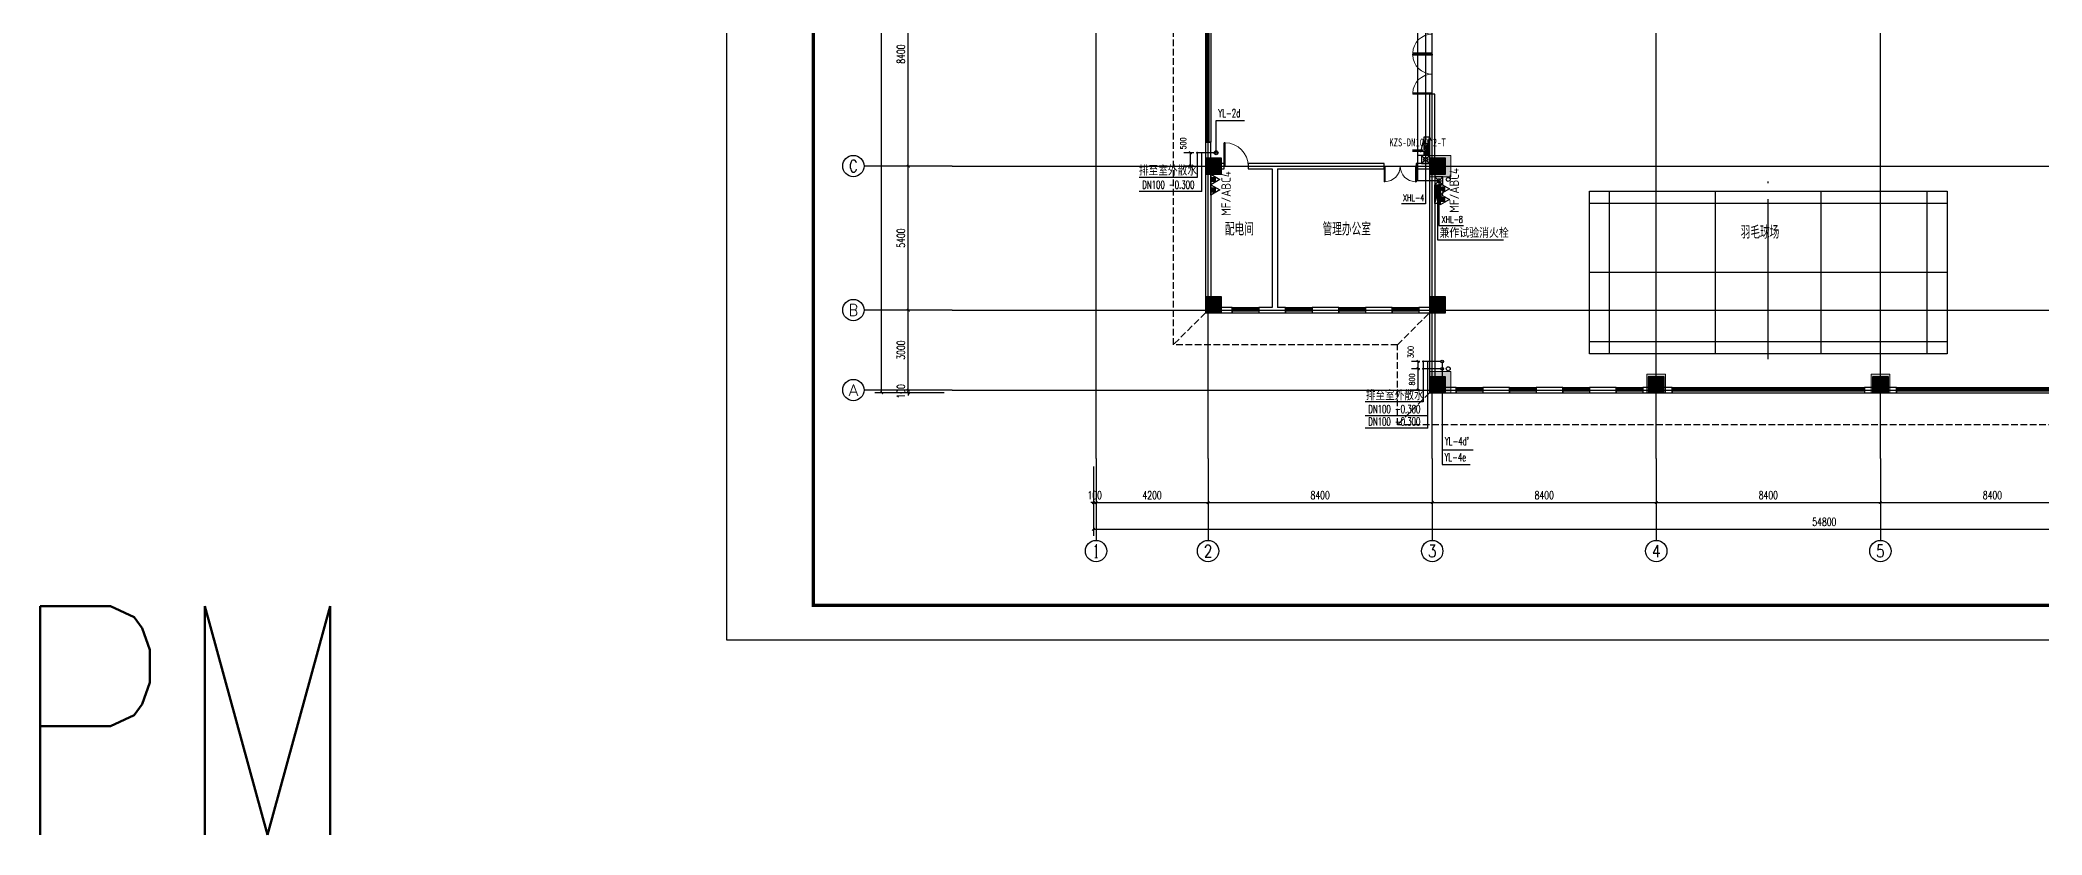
# Model space of a CAD drawing. Extents: x 817814 to 953178, y -139555 to 106956.
# Drawn here: x 818108 to 893150, y 22426 to 52238 of the extents above; entities that cross this region are included whole.
import ezdxf
from ezdxf.enums import TextEntityAlignment as Align

# ---------------------------------------------------------------- set-up
doc = ezdxf.new("R2010")
doc.units = 0
doc.header["$LTSCALE"] = 1000
doc.header["$MEASUREMENT"] = 0
doc.linetypes.add('__DASH', pattern=[0.35, 0.25, -0.1])
doc.linetypes.add('DOTE', pattern=[2.42, 2, -0.2, 0.02, -0.2])
doc.layers.add('15101', color=5, linetype='Continuous', lineweight=18)
doc.layers.add('P-RAIN-PIPE', color=4, linetype='Continuous', lineweight=50)
for name, color, linetype in [('A-Roof-Drng', 8, 'Continuous'), ('AXIS', 3, 'Continuous'), ('AXIS_TEXT', 7, 'Continuous'), ('BTTK', 7, 'Continuous'), ('COLUMN', 2, 'Continuous'), ('DOOR_FIRE', 4, 'Continuous'), ('DOTE', 8, 'Continuous'), ('P-ANNO-DIMS', 4, 'Continuous'), ('P-ANNO-IDEN', 3, 'Continuous'), ('P-ANNO-TXT', 211, 'Continuous'), ('P-FIRE-EQPM', 1, 'Continuous'), ('P-FIRE-IDEN', 1, 'Continuous'), ('P-PROT-FIRH', 1, 'Continuous'), ('P-PROT-IDEN', 7, 'Continuous'), ('P-PROT-PIPE', 1, 'Continuous'), ('P-PROT-VALV', 7, 'Continuous'), ('P-PROT-VPIP', 1, 'Continuous'), ('P-RAIN-IDEN', 171, 'Continuous'), ('P-RAIN-VPIP', 7, 'Continuous'), ('PUB_DIM', 3, 'Continuous'), ('PUB_HATCH', 8, 'Continuous'), ('PUB_TEXT', 7, 'Continuous'), ('PUB_TITLE', 4, 'Continuous'), ('WALL', 2, 'Continuous'), ('WINDOW', 4, 'Continuous'), ('体育场地', 136, 'Continuous'), ('抗震支吊架', 2, 'Continuous'), ('散水', 151, '__DASH'), ('面积线', 3, 'Continuous')]:
    doc.layers.add(name, color=color, linetype=linetype)
doc.layers.add('定位矩形', color=6, linetype='Continuous', plot=False)
doc.layers.add('建筑底图', color=6, linetype='Continuous', plot=False)
doc.styles.add('_TCH_AXIS', font='COMPLEX', dxfattribs={"bigfont": 'GBCBIG'})
doc.styles.add('_TCH_DIM_T3', font='SIMPLEX', dxfattribs={"width": 0.705882, "bigfont": 'GBCBIG'})
doc.styles.add('_TWT_PIPEDN', font='simplex.shx', dxfattribs={"width": 0.8, "height": 3.5, "bigfont": 'gbcbig.shx'})
doc.styles.add('_TWT_SERIAL', font='COMPLEX', dxfattribs={"width": 0.8, "height": 3, "bigfont": 'HZTXT'})
doc.styles.add('COMPLEX', font='COMPLEX')
doc.styles.add('HZ(TK)', font='geniso.shx', dxfattribs={"width": 0.9, "bigfont": 'hztxt.shx'})
doc.styles.add('kzcad', font='', dxfattribs={"width": 0.8})
doc.styles.get("Standard").update_dxf_attribs({"font": 'GBENOR', "bigfont": 'GBCBIG'})
doc.styles.get('kzcad').set_extended_font_data('SimSun')
doc.dimstyles.new('_TCH_ARCH&&100', dxfattribs={"dimtxt": 297.5, "dimasz": 100, "dimexe": 250, "dimexo": 300, "dimgap": 126.25, "dimtad": 1, "dimdec": 0, "dimzin": 0, "dimdsep": 46, "dimtxsty": '_TCH_DIM_T3', "dimblk": 'ARCHTICK', "dimcen": 0.09, "dimclrt": 7, "dimazin": 2, "dimtfac": 1, "dimtdec": 0, "dimtix": 1, "dimtmove": 2, "dimatfit": 3, "dimfxl": 100, "dimtolj": 1, "dimtzin": 0, "dimarcsym": 0})
doc.dimstyles.new('_TWT_ARCH&&100', dxfattribs={"dimtxt": 212.5, "dimasz": 100, "dimexe": 250, "dimexo": 300, "dimgap": 118.75, "dimtad": 1, "dimdec": 0, "dimzin": 0, "dimdsep": 46, "dimtxsty": '_TCH_DIM_T3', "dimblk": 'ARCHTICK', "dimcen": 0.09, "dimclrt": 7, "dimazin": 2, "dimtfac": 1, "dimtdec": 0, "dimtix": 1, "dimtmove": 2, "dimatfit": 3, "dimfxl": 1, "dimtolj": 1, "dimtzin": 0, "dimarcsym": 0})

# ---------------------------------------------------------------- blocks, each defined once
blk = doc.blocks.new('vhtemplate_2019年新竖式图框_A1')
at = {"layer": 'PUB_TITLE', "color": 7}
blk.add_lwpolyline([(0, 594), (841, 594), (841, 0), (0, 0)], close=True, dxfattribs=at)
at = {"layer": 'PUB_TITLE', "const_width": 1}
blk.add_lwpolyline([(25, 10), (831, 10), (831, 584), (25, 584)], close=True, dxfattribs=at)
at = {"layer": 'BTTK', "color": 4, "style": 'HZ(TK)', "width": 0.9}
for tag, p in [('合作单位_001', (795.83, 509.44)), ('建设单位_001', (795.85, 207.44)), ('工程名称_001', (795.62, 174.44)), ('子项名称_001', (805.71, 157.94)), ('图纸名称_001', (795.45, 138.94))]:
    blk.add_attdef(tag, p, '', height=3.5, dxfattribs=at)
for tag, p in [('注册证书号', (808.5, 279)), ('注册印章号', (808.5, 271)), ('设计号', (806, 193)), ('图别', (789.75, 34)), ('图号', (822.25, 34)), ('版本号', (789.75, 26)), ('日期', (822.25, 26))]:
    blk.add_attdef(tag, text='', height=3.5, dxfattribs=at).set_placement(p, align=Align.MIDDLE)
blk = doc.blocks.new('HSDZHSHYAEJ')
at = {"layer": 'DOTE', "color": 0, "linetype": 'DOTE', "ltscale": 3}
blk.add_line((9324584, 5282425), (9317920, 5282425), dxfattribs=at)
at = {"layer": '体育场地', "color": 0}
for p, q in [((9318746, 5289125), (9318746, 5275725)), ((9321336, 5289125), (9321336, 5275725)), ((9323926, 5289125), (9323926, 5275725)), ((9324386, 5288375), (9318286, 5288375)), ((9324386, 5284405), (9318286, 5284405)), ((9324386, 5280445), (9318286, 5280445)), ((9324386, 5276475), (9318286, 5276475))]:
    blk.add_line(p, q, dxfattribs=at)
blk.add_lwpolyline([(9318286, 5275725), (9318286, 5289125), (9324386, 5289125), (9324386, 5275725)], close=True, dxfattribs=at)
blk = doc.blocks.new('zhuzi')
at = {"layer": '15101'}
h = blk.add_hatch(color=256, dxfattribs=at)
h.dxf.hatch_style = 1
h.paths.add_polyline_path([(50957, 5262), (51657, 5262), (51657, 5962), (50957, 5962)])
h.paths.add_polyline_path([(42757, 5162), (43557, 5162), (43557, 5962), (42757, 5962)])
h.paths.add_polyline_path([(34407, 5262), (35107, 5262), (35107, 5962), (34407, 5962)])
h.paths.add_polyline_path([(26007, 5262), (26707, 5262), (26707, 5962), (26007, 5962)])
h.paths.add_polyline_path([(17857, 5162), (18657, 5162), (18657, 5962), (17857, 5962)])
h.paths.add_polyline_path([(59457, 2362), (60057, 2362), (60057, 2962), (59457, 2962)])
h.paths.add_polyline_path([(51057, 2362), (51657, 2362), (51657, 2962), (51057, 2962)])
h.paths.add_polyline_path([(17857, 2362), (18457, 2362), (18457, 2962), (17857, 2962)])
h.paths.add_polyline_path([(9457, 2362), (10057, 2362), (10057, 2962), (9457, 2962)])
h.paths.add_polyline_path([(59457, -2838), (60057, -2838), (60057, -2238), (59457, -2238)])
h.paths.add_polyline_path([(50957, -2888), (51657, -2888), (51657, -2188), (50957, -2188)])
h.paths.add_polyline_path([(42757, -2938), (43557, -2938), (43557, -2138), (42757, -2138)])
h.paths.add_polyline_path([(17857, -2938), (18657, -2938), (18657, -2138), (17857, -2138)])
h.paths.add_polyline_path([(9457, -2838), (10057, -2838), (10057, -2238), (9457, -2238)])
h.paths.add_polyline_path([(59457, -11238), (60057, -11238), (60057, -10638), (59457, -10638)])
h.paths.add_polyline_path([(50957, -11288), (51657, -11288), (51657, -10588), (50957, -10588)])
h.paths.add_polyline_path([(42757, -11338), (43557, -11338), (43557, -10538), (42757, -10538)])
h.paths.add_polyline_path([(17857, -11338), (18657, -11338), (18657, -10538), (17857, -10538)])
h.paths.add_polyline_path([(9457, -11238), (10057, -11238), (10057, -10638), (9457, -10638)])
h.paths.add_polyline_path([(5257, -11238), (5857, -11238), (5857, -10638), (5257, -10638)])
h.paths.add_polyline_path([(59457, -19638), (60057, -19638), (60057, -19038), (59457, -19038)])
h.paths.add_polyline_path([(50957, -19688), (51657, -19688), (51657, -18988), (50957, -18988)])
h.paths.add_polyline_path([(42757, -19738), (43557, -19738), (43557, -18938), (42757, -18938)])
h.paths.add_polyline_path([(17857, -19738), (18657, -19738), (18657, -18938), (17857, -18938)])
h.paths.add_polyline_path([(9457, -19638), (10057, -19638), (10057, -19038), (9457, -19038)])
h.paths.add_polyline_path([(5257, -19638), (5857, -19638), (5857, -19038), (5257, -19038)])
h.paths.add_polyline_path([(59457, -28038), (60057, -28038), (60057, -27438), (59457, -27438)])
h.paths.add_polyline_path([(50957, -28088), (51657, -28088), (51657, -27388), (50957, -27388)])
h.paths.add_polyline_path([(42757, -28138), (43557, -28138), (43557, -27338), (42757, -27338)])
h.paths.add_polyline_path([(17857, -28138), (18657, -28138), (18657, -27338), (17857, -27338)])
h.paths.add_polyline_path([(9457, -28038), (10057, -28038), (10057, -27438), (9457, -27438)])
h.paths.add_polyline_path([(5257, -28038), (5857, -28038), (5857, -27438), (5257, -27438)])
h.paths.add_polyline_path([(59457, -36438), (60057, -36438), (60057, -35838), (59457, -35838)])
h.paths.add_polyline_path([(50957, -36488), (51657, -36488), (51657, -35788), (50957, -35788)])
h.paths.add_polyline_path([(42757, -36538), (43557, -36538), (43557, -35738), (42757, -35738)])
h.paths.add_polyline_path([(17857, -36538), (18657, -36538), (18657, -35738), (17857, -35738)])
h.paths.add_polyline_path([(9457, -36438), (10057, -36438), (10057, -35838), (9457, -35838)])
h.paths.add_polyline_path([(5257, -36438), (5857, -36438), (5857, -35838), (5257, -35838)])
h.paths.add_polyline_path([(59457, -44838), (60057, -44838), (60057, -44238), (59457, -44238)])
h.paths.add_polyline_path([(50957, -44888), (51657, -44888), (51657, -44188), (50957, -44188)])
h.paths.add_polyline_path([(42757, -44938), (43557, -44938), (43557, -44138), (42757, -44138)])
h.paths.add_polyline_path([(17857, -44938), (18657, -44938), (18657, -44138), (17857, -44138)])
h.paths.add_polyline_path([(9457, -44838), (10057, -44838), (10057, -44238), (9457, -44238)])
h.paths.add_polyline_path([(59457, -50038), (60057, -50038), (60057, -49438), (59457, -49438)])
h.paths.add_polyline_path([(51057, -50038), (51657, -50038), (51657, -49438), (51057, -49438)])
h.paths.add_polyline_path([(17857, -50038), (18457, -50038), (18457, -49438), (17857, -49438)])
h.paths.add_polyline_path([(9457, -50038), (10057, -50038), (10057, -49438), (9457, -49438)])
h.paths.add_polyline_path([(50957, -53038), (51657, -53038), (51657, -52338), (50957, -52338)])
h.paths.add_polyline_path([(42757, -53038), (43557, -53038), (43557, -52238), (42757, -52238)])
h.paths.add_polyline_path([(34407, -53038), (35107, -53038), (35107, -52338), (34407, -52338)])
h.paths.add_polyline_path([(26007, -53038), (26707, -53038), (26707, -52338), (26007, -52338)])
h.paths.add_polyline_path([(17857, -53038), (18657, -53038), (18657, -52238), (17857, -52238)])
at = {"layer": '15101', "linetype": 'Continuous'}
for points in [[(9457, -44838), (10057, -44838), (10057, -44238), (9457, -44238)], [(17857, -44938), (18657, -44938), (18657, -44138), (17857, -44138)], [(9457, -50038), (10057, -50038), (10057, -49438), (9457, -49438)], [(17857, -50038), (18457, -50038), (18457, -49438), (17857, -49438)], [(17857, -53038), (18657, -53038), (18657, -52238), (17857, -52238)], [(26007, -53038), (26707, -53038), (26707, -52338), (26007, -52338)], [(34407, -53038), (35107, -53038), (35107, -52338), (34407, -52338)]]:
    blk.add_lwpolyline(points, close=True, dxfattribs=at)
blk = doc.blocks.new('_ArchTick')
at = {"color": 0, "linetype": 'ByBlock', "const_width": 0.4}
blk.add_lwpolyline([(-0.5, -0.5), (0.5, 0.5)], dxfattribs=at)
blk = doc.blocks.new('*D239')
at = {"layer": 'Defpoints', "color": 0, "transparency": 16777216}
for p in [(509982, 113938), (512626, 113938), (512626, 54938)]:
    blk.add_point(p, dxfattribs=at)
at = {"layer": 'PUB_DIM', "color": 0, "lineweight": -2, "transparency": 16777216}
for p, q in [((512326, 113938), (509732, 113938)), ((509982, 54938), (509982, 113938)), ((512326, 54938), (509732, 54938))]:
    blk.add_line(p, q, dxfattribs=at)
at = {"layer": 'PUB_DIM', "color": 0, "lineweight": -2, "transparency": 16777216, "xscale": 100, "yscale": 100, "zscale": 100}
for p, rotation in [((509982, 113938), 90), ((509982, 54938), 270)]:
    blk.add_blockref('_ArchTick', p, dxfattribs=dict(at, rotation=rotation))
at = {"layer": 'PUB_DIM', "color": 7, "transparency": 16777216, "insert": (509707, 84438), "char_height": 297.5, "attachment_point": 5, "rotation": 90, "style": '_TCH_DIM_T3'}
blk.add_mtext('\\A1;59000', dxfattribs=at)
blk = doc.blocks.new('*D241')
at = {"layer": 'Defpoints', "color": 0, "transparency": 16777216}
for p in [(517921, 52467), (572721, 52467), (572721, 49822)]:
    blk.add_point(p, dxfattribs=at)
at = {"layer": 'PUB_DIM', "color": 0, "lineweight": -2, "transparency": 16777216}
for p, q in [((517921, 52167), (517921, 49572)), ((572721, 52167), (572721, 49572)), ((517921, 49822), (572721, 49822))]:
    blk.add_line(p, q, dxfattribs=at)
at = {"layer": 'PUB_DIM', "color": 0, "lineweight": -2, "transparency": 16777216, "xscale": 100, "yscale": 100, "zscale": 100, "rotation": 180}
blk.add_blockref('_ArchTick', (517921, 49822), dxfattribs=at)
at = {"layer": 'PUB_DIM', "color": 0, "lineweight": -2, "transparency": 16777216, "xscale": 100, "yscale": 100, "zscale": 100}
blk.add_blockref('_ArchTick', (572721, 49822), dxfattribs=at)
at = {"layer": 'PUB_DIM', "color": 7, "transparency": 16777216, "insert": (545321, 50097), "char_height": 297.5, "attachment_point": 5, "style": '_TCH_DIM_T3'}
blk.add_mtext('\\A1;54800', dxfattribs=at)
blk = doc.blocks.new('*D262')
at = {"layer": 'Defpoints', "color": 0, "transparency": 16777216}
for p in [(510982, 55038), (512626, 55038), (512626, 54938)]:
    blk.add_point(p, dxfattribs=at)
at = {"layer": 'PUB_DIM', "color": 0, "lineweight": -2, "transparency": 16777216}
for p, q in [((512326, 55038), (510732, 55038)), ((512326, 54938), (510732, 54938)), ((510982, 55038), (510982, 55138)), ((510982, 54938), (510982, 55038)), ((510982, 54938), (510982, 54838))]:
    blk.add_line(p, q, dxfattribs=at)
at = {"layer": 'PUB_DIM', "color": 0, "lineweight": -2, "transparency": 16777216, "xscale": 100, "yscale": 100, "zscale": 100}
for p, rotation in [((510982, 55038), 270), ((510982, 54938), 90)]:
    blk.add_blockref('_ArchTick', p, dxfattribs=dict(at, rotation=rotation))
at = {"layer": 'PUB_DIM', "color": 7, "transparency": 16777216, "insert": (510707, 54988), "char_height": 297.5, "attachment_point": 5, "rotation": 90, "style": '_TCH_DIM_T3'}
blk.add_mtext('\\A1;100', dxfattribs=at)
blk = doc.blocks.new('*D263')
at = {"layer": 'Defpoints', "color": 0, "transparency": 16777216}
for p in [(510982, 58038), (512626, 58038), (512626, 55038)]:
    blk.add_point(p, dxfattribs=at)
at = {"layer": 'PUB_DIM', "color": 0, "lineweight": -2, "transparency": 16777216}
for p, q in [((512326, 58038), (510732, 58038)), ((510982, 55038), (510982, 58038)), ((512326, 55038), (510732, 55038))]:
    blk.add_line(p, q, dxfattribs=at)
at = {"layer": 'PUB_DIM', "color": 0, "lineweight": -2, "transparency": 16777216, "xscale": 100, "yscale": 100, "zscale": 100}
for p, rotation in [((510982, 58038), 90), ((510982, 55038), 270)]:
    blk.add_blockref('_ArchTick', p, dxfattribs=dict(at, rotation=rotation))
at = {"layer": 'PUB_DIM', "color": 7, "transparency": 16777216, "insert": (510707, 56538), "char_height": 297.5, "attachment_point": 5, "rotation": 90, "style": '_TCH_DIM_T3'}
blk.add_mtext('\\A1;3000', dxfattribs=at)
blk = doc.blocks.new('*D264')
at = {"layer": 'Defpoints', "color": 0, "transparency": 16777216}
for p in [(510982, 63438), (512626, 63438), (512626, 58038)]:
    blk.add_point(p, dxfattribs=at)
at = {"layer": 'PUB_DIM', "color": 0, "lineweight": -2, "transparency": 16777216}
for p, q in [((512326, 63438), (510732, 63438)), ((510982, 58038), (510982, 63438)), ((512326, 58038), (510732, 58038))]:
    blk.add_line(p, q, dxfattribs=at)
at = {"layer": 'PUB_DIM', "color": 0, "lineweight": -2, "transparency": 16777216, "xscale": 100, "yscale": 100, "zscale": 100}
for p, rotation in [((510982, 63438), 90), ((510982, 58038), 270)]:
    blk.add_blockref('_ArchTick', p, dxfattribs=dict(at, rotation=rotation))
at = {"layer": 'PUB_DIM', "color": 7, "transparency": 16777216, "insert": (510707, 60738), "char_height": 297.5, "attachment_point": 5, "rotation": 90, "style": '_TCH_DIM_T3'}
blk.add_mtext('\\A1;5400', dxfattribs=at)
blk = doc.blocks.new('*D265')
at = {"layer": 'Defpoints', "color": 0, "transparency": 16777216}
for p in [(510982, 71838), (512626, 71838), (512626, 63438)]:
    blk.add_point(p, dxfattribs=at)
at = {"layer": 'PUB_DIM', "color": 0, "lineweight": -2, "transparency": 16777216}
for p, q in [((512326, 71838), (510732, 71838)), ((510982, 63438), (510982, 71838)), ((512326, 63438), (510732, 63438))]:
    blk.add_line(p, q, dxfattribs=at)
at = {"layer": 'PUB_DIM', "color": 0, "lineweight": -2, "transparency": 16777216, "xscale": 100, "yscale": 100, "zscale": 100}
for p, rotation in [((510982, 71838), 90), ((510982, 63438), 270)]:
    blk.add_blockref('_ArchTick', p, dxfattribs=dict(at, rotation=rotation))
at = {"layer": 'PUB_DIM', "color": 7, "transparency": 16777216, "insert": (510707, 67638), "char_height": 297.5, "attachment_point": 5, "rotation": 90, "style": '_TCH_DIM_T3'}
blk.add_mtext('\\A1;8400', dxfattribs=at)
blk = doc.blocks.new('*D273')
at = {"layer": 'Defpoints', "color": 0, "transparency": 16777216}
for p in [(517921, 52467), (518021, 52467), (518021, 50822)]:
    blk.add_point(p, dxfattribs=at)
at = {"layer": 'PUB_DIM', "color": 0, "lineweight": -2, "transparency": 16777216}
for p, q in [((517921, 52167), (517921, 50572)), ((518021, 52167), (518021, 50572)), ((517921, 50822), (517821, 50822)), ((517921, 50822), (518021, 50822)), ((518021, 50822), (518121, 50822))]:
    blk.add_line(p, q, dxfattribs=at)
at = {"layer": 'PUB_DIM', "color": 0, "lineweight": -2, "transparency": 16777216, "xscale": 100, "yscale": 100, "zscale": 100}
blk.add_blockref('_ArchTick', (517921, 50822), dxfattribs=at)
at = {"layer": 'PUB_DIM', "color": 0, "lineweight": -2, "transparency": 16777216, "xscale": 100, "yscale": 100, "zscale": 100, "rotation": 180}
blk.add_blockref('_ArchTick', (518021, 50822), dxfattribs=at)
at = {"layer": 'PUB_DIM', "color": 7, "transparency": 16777216, "insert": (517971, 51097), "char_height": 297.5, "attachment_point": 5, "style": '_TCH_DIM_T3'}
blk.add_mtext('\\A1;100', dxfattribs=at)
blk = doc.blocks.new('*D274')
at = {"layer": 'Defpoints', "color": 0, "transparency": 16777216}
for p in [(518021, 52467), (522221, 52467), (522221, 50822)]:
    blk.add_point(p, dxfattribs=at)
at = {"layer": 'PUB_DIM', "color": 0, "lineweight": -2, "transparency": 16777216}
for p, q in [((518021, 52167), (518021, 50572)), ((522221, 52167), (522221, 50572)), ((518021, 50822), (522221, 50822))]:
    blk.add_line(p, q, dxfattribs=at)
at = {"layer": 'PUB_DIM', "color": 0, "lineweight": -2, "transparency": 16777216, "xscale": 100, "yscale": 100, "zscale": 100, "rotation": 180}
blk.add_blockref('_ArchTick', (518021, 50822), dxfattribs=at)
at = {"layer": 'PUB_DIM', "color": 0, "lineweight": -2, "transparency": 16777216, "xscale": 100, "yscale": 100, "zscale": 100}
blk.add_blockref('_ArchTick', (522221, 50822), dxfattribs=at)
at = {"layer": 'PUB_DIM', "color": 7, "transparency": 16777216, "insert": (520121, 51097), "char_height": 297.5, "attachment_point": 5, "style": '_TCH_DIM_T3'}
blk.add_mtext('\\A1;4200', dxfattribs=at)
blk = doc.blocks.new('*D275')
at = {"layer": 'Defpoints', "color": 0, "transparency": 16777216}
for p in [(522221, 52467), (530621, 52467), (530621, 50822)]:
    blk.add_point(p, dxfattribs=at)
at = {"layer": 'PUB_DIM', "color": 0, "lineweight": -2, "transparency": 16777216}
for p, q in [((522221, 52167), (522221, 50572)), ((530621, 52167), (530621, 50572)), ((522221, 50822), (530621, 50822))]:
    blk.add_line(p, q, dxfattribs=at)
at = {"layer": 'PUB_DIM', "color": 0, "lineweight": -2, "transparency": 16777216, "xscale": 100, "yscale": 100, "zscale": 100, "rotation": 180}
blk.add_blockref('_ArchTick', (522221, 50822), dxfattribs=at)
at = {"layer": 'PUB_DIM', "color": 0, "lineweight": -2, "transparency": 16777216, "xscale": 100, "yscale": 100, "zscale": 100}
blk.add_blockref('_ArchTick', (530621, 50822), dxfattribs=at)
at = {"layer": 'PUB_DIM', "color": 7, "transparency": 16777216, "insert": (526421, 51097), "char_height": 297.5, "attachment_point": 5, "style": '_TCH_DIM_T3'}
blk.add_mtext('\\A1;8400', dxfattribs=at)
blk = doc.blocks.new('*D276')
at = {"layer": 'Defpoints', "color": 0, "transparency": 16777216}
for p in [(530621, 52467), (539021, 52467), (539021, 50822)]:
    blk.add_point(p, dxfattribs=at)
at = {"layer": 'PUB_DIM', "color": 0, "lineweight": -2, "transparency": 16777216}
for p, q in [((530621, 52167), (530621, 50572)), ((539021, 52167), (539021, 50572)), ((530621, 50822), (539021, 50822))]:
    blk.add_line(p, q, dxfattribs=at)
at = {"layer": 'PUB_DIM', "color": 0, "lineweight": -2, "transparency": 16777216, "xscale": 100, "yscale": 100, "zscale": 100, "rotation": 180}
blk.add_blockref('_ArchTick', (530621, 50822), dxfattribs=at)
at = {"layer": 'PUB_DIM', "color": 0, "lineweight": -2, "transparency": 16777216, "xscale": 100, "yscale": 100, "zscale": 100}
blk.add_blockref('_ArchTick', (539021, 50822), dxfattribs=at)
at = {"layer": 'PUB_DIM', "color": 7, "transparency": 16777216, "insert": (534821, 51097), "char_height": 297.5, "attachment_point": 5, "style": '_TCH_DIM_T3'}
blk.add_mtext('\\A1;8400', dxfattribs=at)
blk = doc.blocks.new('*D277')
at = {"layer": 'Defpoints', "color": 0, "transparency": 16777216}
for p in [(539021, 52467), (547421, 52467), (547421, 50822)]:
    blk.add_point(p, dxfattribs=at)
at = {"layer": 'PUB_DIM', "color": 0, "lineweight": -2, "transparency": 16777216}
for p, q in [((539021, 52167), (539021, 50572)), ((547421, 52167), (547421, 50572)), ((539021, 50822), (547421, 50822))]:
    blk.add_line(p, q, dxfattribs=at)
at = {"layer": 'PUB_DIM', "color": 0, "lineweight": -2, "transparency": 16777216, "xscale": 100, "yscale": 100, "zscale": 100, "rotation": 180}
blk.add_blockref('_ArchTick', (539021, 50822), dxfattribs=at)
at = {"layer": 'PUB_DIM', "color": 0, "lineweight": -2, "transparency": 16777216, "xscale": 100, "yscale": 100, "zscale": 100}
blk.add_blockref('_ArchTick', (547421, 50822), dxfattribs=at)
at = {"layer": 'PUB_DIM', "color": 7, "transparency": 16777216, "insert": (543221, 51097), "char_height": 297.5, "attachment_point": 5, "style": '_TCH_DIM_T3'}
blk.add_mtext('\\A1;8400', dxfattribs=at)
blk = doc.blocks.new('*D278')
at = {"layer": 'Defpoints', "color": 0, "transparency": 16777216}
for p in [(547421, 52467), (555821, 52467), (555821, 50822)]:
    blk.add_point(p, dxfattribs=at)
at = {"layer": 'PUB_DIM', "color": 0, "lineweight": -2, "transparency": 16777216}
for p, q in [((547421, 52167), (547421, 50572)), ((555821, 52167), (555821, 50572)), ((547421, 50822), (555821, 50822))]:
    blk.add_line(p, q, dxfattribs=at)
at = {"layer": 'PUB_DIM', "color": 0, "lineweight": -2, "transparency": 16777216, "xscale": 100, "yscale": 100, "zscale": 100, "rotation": 180}
blk.add_blockref('_ArchTick', (547421, 50822), dxfattribs=at)
at = {"layer": 'PUB_DIM', "color": 0, "lineweight": -2, "transparency": 16777216, "xscale": 100, "yscale": 100, "zscale": 100}
blk.add_blockref('_ArchTick', (555821, 50822), dxfattribs=at)
at = {"layer": 'PUB_DIM', "color": 7, "transparency": 16777216, "insert": (551621, 51097), "char_height": 297.5, "attachment_point": 5, "style": '_TCH_DIM_T3'}
blk.add_mtext('\\A1;8400', dxfattribs=at)
blk = doc.blocks.new('$TCHSYS$WIN2D')
for p, q in [((-0.5, 0.5), (0.5, 0.5)), ((-0.5, 0.5), (-0.5, -0.5)), ((0.5, 0.5), (0.5, -0.5)), ((0.5, 0.167), (-0.5, 0.167)), ((0.5, -0.167), (-0.5, -0.167)), ((-0.5, -0.5), (0.5, -0.5))]:
    blk.add_line(p, q)
blk = doc.blocks.new('_FZH')
blk.add_lwpolyline([(-0.5, -0.5), (0.5, -0.5), (0.5, 0.5), (-0.5, 0.5)], close=True)
at = {"layer": 'PUB_HATCH'}
blk.add_solid([(-0.5, -0.5), (0.5, -0.5), (-0.5, 0.5), (0.5, 0.5)], dxfattribs=at)
blk = doc.blocks.new('$DorLib2D$00000002')
for p, q in [((-0.5, 0), (-0.5, 0.4875)), ((-0.475, 0.4875), (-0.5, 0.4875)), ((-0.5, 0), (-0.475, 0)), ((-0.475, 0), (-0.475, 0.4875)), ((0.475, 0), (0.475, 0.4875)), ((0.475, 0.4875), (0.5, 0.4875)), ((0.5, 0), (0.475, 0)), ((0.5, 0), (0.5, 0.4875))]:
    blk.add_line(p, q)
at = {"lineweight": 13}
for centre, start, end in [((-0.4875, 0), 0, 88.53072), ((0.4875, 0), 91.46928, 180)]:
    blk.add_arc(centre, 0.4875, start, end, dxfattribs=at)
blk = doc.blocks.new('_AXISO')
blk.add_circle((0, 0), 0.5)
at = {"layer": 'AXIS_TEXT', "style": 'COMPLEX', "width": 1.041667}
blk.add_attdef('A', text='', height=0.56, dxfattribs=at).set_placement((-0.25, -0.28), (0.25, -0.28), align=Align.FIT)
blk = doc.blocks.new('$DorLib2D$00000001')
for p, q in [((0.45, 0.975), (0.5, 0.975)), ((0.45, 0), (0.45, 0.975)), ((0.5, 0), (0.5, 0.975)), ((0.5, 0), (0.45, 0))]:
    blk.add_line(p, q)
at = {"lineweight": 13}
blk.add_arc((0.475, 0), 0.975, 91.46928, 180, dxfattribs=at)
blk = doc.blocks.new('$TWTSYS$00000508')
for p, q in [((-0.5, 0.5), (0.32, 1.22)), ((-0.5, 0.5), (-0.5, -0.5)), ((-0.5, -0.5), (0.5, 0.5)), ((0.5, 0.5), (-0.5, 0.5)), ((0.5, -0.5), (0.5, 0.5)), ((-0.5, -0.5), (0.5, -0.5))]:
    blk.add_line(p, q)
blk.add_solid([(0.5, -0.5), (0.5, 0.5), (-0.5, -0.5)])
blk = doc.blocks.new('$TWTSYS$00000546')
h = blk.add_hatch()
h.set_pattern_fill('ANSI31', color=256, scale=200, style=0)
h.set_pattern_definition([(45, (-38543.802, -6670.83), (-17.67767, 17.67767), [])])
h.paths.add_polyline_path([(-65, 174), (65, 174), (65, 44), (-65, 44)])
for points in [[(0, 344), (-198, 0), (198, 0)], [(-65, 174), (65, 174), (65, 44), (-65, 44)]]:
    blk.add_lwpolyline(points, close=True)
blk = doc.blocks.new('*D477')
at = {"layer": 'Defpoints', "color": 0, "transparency": 16777216}
for p in [(869764, 40184), (870129, 40184), (870129, 39909)]:
    blk.add_point(p, dxfattribs=at)
at = {"layer": 'P-ANNO-DIMS', "color": 0, "lineweight": -2, "transparency": 16777216}
for p, q in [((869829, 40184), (869514, 40184)), ((869829, 39909), (869514, 39909)), ((869764, 39909), (869764, 40184))]:
    blk.add_line(p, q, dxfattribs=at)
at = {"layer": 'P-ANNO-DIMS', "color": 0, "lineweight": -2, "transparency": 16777216, "xscale": 100, "yscale": 100, "zscale": 100}
for p, rotation in [((869764, 40184), 90), ((869764, 39909), 270)]:
    blk.add_blockref('_ArchTick', p, dxfattribs=dict(at, rotation=rotation))
at = {"layer": 'P-ANNO-DIMS', "color": 7, "transparency": 16777216, "insert": (869489, 40536), "char_height": 212.5, "attachment_point": 5, "rotation": 90, "style": '_TCH_DIM_T3'}
blk.add_mtext('\\A1;300', dxfattribs=at)
blk = doc.blocks.new('*D478')
at = {"layer": 'Defpoints', "color": 0, "transparency": 16777216}
for p in [(869764, 39909), (870129, 39909), (870129, 39109)]:
    blk.add_point(p, dxfattribs=at)
at = {"layer": 'P-ANNO-DIMS', "color": 0, "lineweight": -2, "transparency": 16777216}
for p, q in [((869829, 39909), (869514, 39909)), ((869764, 39109), (869764, 39909)), ((869829, 39109), (869514, 39109))]:
    blk.add_line(p, q, dxfattribs=at)
at = {"layer": 'P-ANNO-DIMS', "color": 0, "lineweight": -2, "transparency": 16777216, "xscale": 100, "yscale": 100, "zscale": 100}
for p, rotation in [((869764, 39909), 90), ((869764, 39109), 270)]:
    blk.add_blockref('_ArchTick', p, dxfattribs=dict(at, rotation=rotation))
at = {"layer": 'P-ANNO-DIMS', "color": 7, "transparency": 16777216, "insert": (869539, 39509), "char_height": 212.5, "attachment_point": 5, "rotation": 90, "style": '_TCH_DIM_T3'}
blk.add_mtext('\\A1;800', dxfattribs=at)
blk = doc.blocks.new('*D479')
at = {"layer": 'Defpoints', "color": 0, "transparency": 16777216}
for p in [(861234, 48009), (861660, 48009), (861660, 47509)]:
    blk.add_point(p, dxfattribs=at)
at = {"layer": 'P-ANNO-DIMS', "color": 0, "lineweight": -2, "transparency": 16777216}
for p, q in [((861360, 48009), (860984, 48009)), ((861360, 47509), (860984, 47509)), ((861234, 47509), (861234, 48009))]:
    blk.add_line(p, q, dxfattribs=at)
at = {"layer": 'P-ANNO-DIMS', "color": 0, "lineweight": -2, "transparency": 16777216, "xscale": 100, "yscale": 100, "zscale": 100}
for p, rotation in [((861234, 48009), 90), ((861234, 47509), 270)]:
    blk.add_blockref('_ArchTick', p, dxfattribs=dict(at, rotation=rotation))
at = {"layer": 'P-ANNO-DIMS', "color": 7, "transparency": 16777216, "insert": (860959, 48361), "char_height": 212.5, "attachment_point": 5, "rotation": 90, "style": '_TCH_DIM_T3'}
blk.add_mtext('\\A1;500', dxfattribs=at)
blk = doc.blocks.new('$VALVE$00000333')
for p, q in [((125, 62.5), (-125, -62.5)), ((-125, 62.5), (125, -62.5)), ((-125, -62.5), (-125, 62.5)), ((125, -62.5), (125, 62.5))]:
    blk.add_line(p, q)
at = {"const_width": 31.25}
blk.add_lwpolyline([(-15.625, 0, 1), (15.625, 0, 1)], format="xyb", close=True, dxfattribs=at)
for p in [(-125, 0), (125, 0)]:
    blk.add_point(p)
blk = doc.blocks.new('xdzcdxcvf')
at = {"layer": 'A-Roof-Drng'}
for centre in [(522521.4, 63937.7), (531221.4, 62937.7), (531221.4, 55837.7)]:
    blk.add_circle(centre, 75, dxfattribs=at)
at = {"layer": 'AXIS'}
for p, q in [((512626.4, 63437.7), (509323.8, 63437.7)), ((512626.4, 58037.7), (509323.8, 58037.7)), ((512626.4, 55037.7), (509323.8, 55037.7)), ((518021.4, 52467.1), (518021.4, 49400.8)), ((522221.4, 52467.1), (522221.4, 49400.8)), ((530621.4, 52467.1), (530621.4, 49400.8)), ((539021.4, 52467.1), (539021.4, 49400.8)), ((547421.4, 52467.1), (547421.4, 49400.8))]:
    blk.add_line(p, q, dxfattribs=at)
at = {"layer": 'DOTE'}
for p, q in [((518021.4, 52467.1), (518021.4, 117010.8)), ((522221.4, 52467.1), (522221.4, 117010.8)), ((530621.4, 52467.1), (530621.4, 117010.8)), ((539021.4, 52467.1), (539021.4, 117010.8)), ((547421.4, 52467.1), (547421.4, 117010.8)), ((512626.4, 63437.7), (579032.5, 63437.7)), ((512626.4, 58037.7), (579032.5, 58037.7)), ((512626.4, 55037.7), (579032.5, 55037.7))]:
    blk.add_line(p, q, dxfattribs=at)
at = {"layer": 'WALL'}
for p, q in [((530721.4, 66137.7), (530521.4, 66137.7)), ((530521.4, 66137.7), (530521.4, 63737.7)), ((530721.4, 63737.7), (530721.4, 66137.7)), ((522321.4, 64337.7), (522121.4, 64337.7)), ((522121.4, 64337.7), (522121.4, 63737.7)), ((522321.4, 63737.7), (522321.4, 64337.7)), ((522121.4, 63137.7), (522121.4, 58537.7)), ((522321.4, 63137.7), (522321.4, 58537.7)), ((522821.4, 63537.7), (522721.4, 63537.7)), ((522721.4, 63337.7), (522821.4, 63337.7)), ((522821.4, 63337.7), (522821.4, 63537.7)), ((524721.4, 63537.7), (523721.4, 63537.7)), ((523721.4, 63537.7), (523721.4, 63337.7)), ((523721.4, 63337.7), (524621.4, 63337.7)), ((524621.4, 63337.7), (524621.4, 58137.7)), ((528821.4, 63537.7), (524721.4, 63537.7)), ((524821.4, 63337.7), (524821.4, 58137.7)), ((524821.4, 63337.7), (528821.4, 63337.7)), ((528821.4, 63337.7), (528821.4, 63537.7)), ((530521.4, 63537.7), (530021.4, 63537.7)), ((530021.4, 63537.7), (530021.4, 63337.7)), ((530021.4, 63337.7), (530521.4, 63337.7)), ((530521.4, 63137.7), (530521.4, 58537.7)), ((530721.4, 63137.7), (530721.4, 58537.7)), ((523121.4, 58137.7), (522721.4, 58137.7)), ((522721.4, 57937.7), (523121.4, 57937.7)), ((523121.4, 57937.7), (523121.4, 58137.7)), ((524621.4, 58137.7), (524121.4, 58137.7)), ((524121.4, 58137.7), (524121.4, 57937.7)), ((524121.4, 57937.7), (524721.4, 57937.7)), ((524721.4, 57937.7), (525121.4, 57937.7)), ((525121.4, 58137.7), (524821.4, 58137.7)), ((525121.4, 57937.7), (525121.4, 58137.7)), ((527121.4, 58137.7), (526121.4, 58137.7)), ((526121.4, 58137.7), (526121.4, 57937.7)), ((526121.4, 57937.7), (527121.4, 57937.7)), ((527121.4, 57937.7), (527121.4, 58137.7)), ((529121.4, 58137.7), (528121.4, 58137.7)), ((528121.4, 58137.7), (528121.4, 57937.7)), ((528121.4, 57937.7), (529121.4, 57937.7)), ((529121.4, 57937.7), (529121.4, 58137.7)), ((530521.4, 58137.7), (530121.4, 58137.7)), ((530121.4, 58137.7), (530121.4, 57937.7)), ((530121.4, 57937.7), (530521.4, 57937.7)), ((530521.4, 57937.7), (530521.4, 55537.7)), ((530721.4, 57937.7), (530721.4, 55537.7)), ((531521.4, 55137.7), (531121.4, 55137.7)), ((531121.4, 54937.7), (531521.4, 54937.7)), ((531521.4, 54937.7), (531521.4, 55137.7)), ((533521.4, 55137.7), (532521.4, 55137.7)), ((532521.4, 55137.7), (532521.4, 54937.7)), ((532521.4, 54937.7), (533521.4, 54937.7)), ((533521.4, 54937.7), (533521.4, 55137.7)), ((535521.4, 55137.7), (534521.4, 55137.7)), ((534521.4, 55137.7), (534521.4, 54937.7)), ((534521.4, 54937.7), (535521.4, 54937.7)), ((535521.4, 54937.7), (535521.4, 55137.7)), ((537521.4, 55137.7), (536521.4, 55137.7)), ((536521.4, 55137.7), (536521.4, 54937.7)), ((536521.4, 54937.7), (537521.4, 54937.7)), ((537521.4, 54937.7), (537521.4, 55137.7)), ((538721.4, 55137.7), (538521.4, 55137.7)), ((538521.4, 55137.7), (538521.4, 54937.7)), ((538521.4, 54937.7), (538721.4, 54937.7)), ((539621.5, 55137.7), (539321.4, 55137.7)), ((539321.4, 54937.7), (539621.5, 54937.7)), ((539621.5, 54937.7), (539621.5, 55137.7)), ((547121.4, 55137.7), (546821.5, 55137.7)), ((546821.5, 55137.7), (546821.5, 54937.7)), ((546821.5, 54937.7), (547121.4, 54937.7)), ((548021.5, 55137.7), (547721.4, 55137.7)), ((547721.4, 54937.7), (548021.5, 54937.7)), ((548021.5, 54937.7), (548021.5, 55137.7))]:
    blk.add_line(p, q, dxfattribs=at)
at = {"layer": '散水'}
for p, q in [((522121.4, 57937.6), (520921.4, 56737.6)), ((529321.4, 56737.6), (530521.4, 57937.6)), ((530521.4, 54937.6), (529321.4, 53737.6))]:
    blk.add_line(p, q, dxfattribs=at)
blk.add_lwpolyline([(573921.4, 57937.6), (573921.4, 56737.6), (565521.4, 56737.6), (565521.4, 53737.6), (529321.4, 53737.6), (529321.4, 56737.6), (520921.4, 56737.6), (520921.4, 70337.6), (516721.4, 70337.6), (516721.4, 77087.7)], dxfattribs=at)
blk.add_blockref('zhuzi', (512664.2, 107975.3))
at = {"layer": 'AXIS'}
ref = blk.add_blockref('_AXISO', (508923.8, 63437.7), dxfattribs=dict(at, xscale=800, yscale=800, zscale=800))
ref.add_attrib('A', 'C', dxfattribs={"layer": 'AXIS_TEXT', "height": 455.7, "style": '_TCH_AXIS'}).set_placement((508761.1, 63209.8), (509086.6, 63209.8), align=Align.FIT)
ref = blk.add_blockref('_AXISO', (508923.8, 58037.7), dxfattribs=dict(at, xscale=800, yscale=800, zscale=800))
ref.add_attrib('A', 'B', dxfattribs={"layer": 'AXIS_TEXT', "height": 435.3, "style": '_TCH_AXIS'}).set_placement((508747.7, 57820), (509100, 57820), align=Align.FIT)
ref = blk.add_blockref('_AXISO', (508923.8, 55037.7), dxfattribs=dict(at, xscale=800, yscale=800, zscale=800))
ref.add_attrib('A', 'A', dxfattribs={"layer": 'AXIS_TEXT', "height": 425.2, "style": '_TCH_AXIS'}).set_placement((508741.6, 54825.1), (509106.1, 54825.1), align=Align.FIT)
ref = blk.add_blockref('_AXISO', (518021.4, 49000.8), dxfattribs=dict(at, xscale=800, yscale=800, zscale=800))
ref.add_attrib('A', '1', dxfattribs={"layer": 'AXIS_TEXT', "height": 514.7, "style": '_TCH_AXIS'}).set_placement((517911.1, 48743.4), (518131.7, 48743.4), align=Align.FIT)
ref = blk.add_blockref('_AXISO', (522221.4, 49000.8), dxfattribs=dict(at, xscale=800, yscale=800, zscale=800))
ref.add_attrib('A', '2', dxfattribs={"layer": 'AXIS_TEXT', "height": 465.9, "style": '_TCH_AXIS'}).set_placement((522066.1, 48767.8), (522376.7, 48767.8), align=Align.FIT)
ref = blk.add_blockref('_AXISO', (530621.4, 49000.8), dxfattribs=dict(at, xscale=800, yscale=800, zscale=800))
ref.add_attrib('A', '3', dxfattribs={"layer": 'AXIS_TEXT', "height": 465.9, "style": '_TCH_AXIS'}).set_placement((530466.1, 48767.8), (530776.7, 48767.8), align=Align.FIT)
ref = blk.add_blockref('_AXISO', (539021.4, 49000.8), dxfattribs=dict(at, xscale=800, yscale=800, zscale=800))
ref.add_attrib('A', '4', dxfattribs={"layer": 'AXIS_TEXT', "height": 445.4, "style": '_TCH_AXIS'}).set_placement((538851.7, 48778.1), (539191.1, 48778.1), align=Align.FIT)
ref = blk.add_blockref('_AXISO', (547421.4, 49000.8), dxfattribs=dict(at, xscale=800, yscale=800, zscale=800))
ref.add_attrib('A', '5', dxfattribs={"layer": 'AXIS_TEXT', "height": 465.9, "style": '_TCH_AXIS'}).set_placement((547266.1, 48767.8), (547576.7, 48767.8), align=Align.FIT)
at = {"layer": 'COLUMN', "xscale": 600, "yscale": 600, "zscale": 600}
for p in [(522421.4, 63437.7), (530821.4, 63437.7), (522421.4, 58237.7), (530821.4, 58237.7), (530821.4, 55237.7), (539021.4, 55237.7), (547421.4, 55237.7)]:
    blk.add_blockref('_FZH', p, dxfattribs=at)
at = {"layer": 'DOOR_FIRE', "yscale": 1500, "zscale": 200, "rotation": 90}
for p, xscale in [((530621.4, 68387.7), 1500), ((530621.4, 66887.7), -1500)]:
    blk.add_blockref('$DorLib2D$00000002', p, dxfattribs=dict(at, xscale=xscale))
at = {"layer": 'WINDOW'}
for name, p, xscale, yscale, zscale, rotation in [('$TCHSYS$WIN2D', (522221.4, 67937.7), -7200, 200, 7200, 90), ('$DorLib2D$00000002', (529421.4, 63437.7), 1200, 1200, -1200, 180)]:
    blk.add_blockref(name, p, dxfattribs=dict(at, xscale=xscale, yscale=yscale, zscale=zscale, rotation=rotation))
for name, p, xscale, yscale, zscale in [('$DorLib2D$00000001', (523271.4, 63437.7), -900, 900, -900), ('$TCHSYS$WIN2D', (523621.4, 58037.7), 1000, 200, 1000), ('$TCHSYS$WIN2D', (525621.4, 58037.7), 1000, 200, 1000), ('$TCHSYS$WIN2D', (527621.4, 58037.7), 1000, 200, 1000), ('$TCHSYS$WIN2D', (529621.4, 58037.7), 1000, 200, 1000), ('$TCHSYS$WIN2D', (532021.4, 55037.7), 1000, 200, 1000), ('$TCHSYS$WIN2D', (534021.4, 55037.7), 1000, 200, 1000), ('$TCHSYS$WIN2D', (536021.4, 55037.7), 1000, 200, 1000), ('$TCHSYS$WIN2D', (538021.4, 55037.7), 1000, 200, 1000), ('$TCHSYS$WIN2D', (543221.5, 55037.7), 7200, 200, 7200), ('$TCHSYS$WIN2D', (551621.5, 55037.7), 7200, 200, 7200)]:
    blk.add_blockref(name, p, dxfattribs=dict(at, xscale=xscale, yscale=yscale, zscale=zscale))
at = {"layer": '面积线', "color": 8, "rotation": 270}
blk.add_blockref('HSDZHSHYAEJ', (-4739204, 9380779.1), dxfattribs=at)
at = {"layer": 'PUB_TEXT'}
for s, p in [('配电间', (522850.8, 60834.8)), ('管理办公室', (526513.8, 60834.8)), ('羽毛球场', (542185.3, 60718.1))]:
    blk.add_text(s, height=482.27, dxfattribs=at).set_placement(p)
at = {"layer": 'PUB_DIM'}
for p1, p2, distance, picture, middle in [((512626.4, 54937.7), (512626.4, 113937.7), 2644.7, '*D239', (509706.7, 84437.7)), ((512626.4, 63437.7), (512626.4, 71837.7), 1644.7, '*D265', (510706.7, 67637.7)), ((512626.4, 58037.7), (512626.4, 63437.7), 1644.7, '*D264', (510706.7, 60737.7)), ((512626.4, 55037.7), (512626.4, 58037.7), 1644.7, '*D263', (510706.7, 56537.7)), ((512626.4, 54937.7), (512626.4, 55037.7), 1644.7, '*D262', (510706.7, 54987.7)), ((517921.4, 52467.1), (518021.4, 52467.1), -1644.7, '*D273', (517971.4, 51097.4)), ((517921.4, 52467.1), (572721.4, 52467.1), -2644.7, '*D241', (545321.4, 50097.4)), ((518021.4, 52467.1), (522221.4, 52467.1), -1644.7, '*D274', (520121.4, 51097.4)), ((522221.4, 52467.1), (530621.4, 52467.1), -1644.7, '*D275', (526421.4, 51097.4)), ((530621.4, 52467.1), (539021.4, 52467.1), -1644.7, '*D276', (534821.4, 51097.4)), ((539021.4, 52467.1), (547421.4, 52467.1), -1644.7, '*D277', (543221.4, 51097.4)), ((547421.4, 52467.1), (555821.4, 52467.1), -1644.7, '*D278', (551621.4, 51097.4))]:
    dim = blk.add_aligned_dim(p1=p1, p2=p2, distance=distance, dimstyle='_TCH_ARCH&&100', dxfattribs=at)
    dim.commit()
    dim.dimension.update_dxf_attribs({"geometry": picture, "text_midpoint": middle})

msp = doc.modelspace()

# ---------------------------------------------------------------- hatches: boundary and pattern name
at = {"layer": 'P-PROT-PIPE'}
for points in [[(869743.4, 46959.2), (869718.4, 46959.2), (869718.4, 46934.2)], [(869743.4, 46959.2), (869743.4, 46934.2), (869718.4, 46934.2)]]:
    msp.add_hatch(color=256, dxfattribs=at).paths.add_polyline_path(points)

# ---------------------------------------------------------------- linework, layer by layer
at = {"layer": 'P-ANNO-IDEN'}
for p, q in [((870493.4, 46459.2), (870493.4, 44744.5)), ((870493.4, 44744.5), (872971.1, 44744.5))]:
    msp.add_line(p, q, dxfattribs=at)
at = {"layer": 'P-ANNO-IDEN', "const_width": 60}
msp.add_lwpolyline([(870493.4, 46489.2, 1), (870493.4, 46429.2, 1)], format="xyb", close=True, dxfattribs=at)
at = {"layer": 'P-PROT-IDEN', "linetype": 'ByBlock'}
for p, q in [((870043.4, 47759.2, -3000), (870043.4, 46096.5, -3000)), ((870543.4, 46959.2, -3000), (870543.4, 45287.4, -3000)), ((870043.4, 46096.5, -3000), (869144.2, 46096.5, -3000)), ((870543.4, 45287.4, -3000), (871470.7, 45287.4, -3000))]:
    msp.add_line(p, q, dxfattribs=at)
at = {"layer": 'P-PROT-PIPE', "const_width": 50}
for points in [[(870043.4, 54105.9), (870043.4, 48342.5)], [(869743.4, 53619.3), (869743.4, 47911.9)], [(870043.4, 48042.5), (870043.4, 47911.9)], [(869743.4, 47911.9), (870043.4, 47911.9)], [(869743.4, 47911.9), (869743.4, 46959.2)], [(870043.4, 47911.9), (870043.4, 47834.2)], [(869743.4, 46959.2), (870543.4, 46959.2)]]:
    msp.add_lwpolyline(points, dxfattribs=at)
at = {"layer": 'P-PROT-VPIP'}
for centre in [(870043.4, 47759.2), (870543.4, 46959.2)]:
    msp.add_circle(centre, 75, dxfattribs=at)
at = {"layer": 'P-RAIN-IDEN'}
for p, q in [((862193.4, 48009.2), (862193.4, 49225.4)), ((862193.4, 49225.4), (863260.4, 49225.4)), ((861480.8, 48009.2), (861480.8, 47078.2)), ((861659.6, 46563.3), (861659.6, 48009.2)), ((861659.6, 46563.3), (859313.3, 46563.3)), ((861480.8, 47078.2), (859313.8, 47078.2)), ((869950.1, 40184.4), (869950.1, 38663.7)), ((870129, 37678.9), (870129, 40184.4)), ((870668, 40184.4, 3000), (870668, 36867, 3000)), ((870668, 39909.3), (870668, 36322.9)), ((869950.1, 38663.7), (867783.2, 38663.7)), ((870129, 38148.8), (867782.6, 38148.8)), ((870129, 37678.9), (867782.6, 37678.9)), ((870668, 36867, 3000), (871823.4, 36867, 3000)), ((870668, 36322.9), (871717.6, 36322.9))]:
    msp.add_line(p, q, dxfattribs=at)
at = {"layer": 'P-RAIN-IDEN', "const_width": 40}
for points in [[(861480.8, 48029.2, 1), (861480.8, 47989.2, 1)], [(869950.1, 40204.4, 1), (869950.1, 40164.4, 1)], [(869950.1, 39929.3, 1), (869950.1, 39889.3, 1)]]:
    msp.add_lwpolyline(points, format="xyb", close=True, dxfattribs=at)
at = {"layer": 'P-RAIN-PIPE', "const_width": 50}
for points in [[(862143.4, 48009.2), (861480.8, 48009.2)], [(870618, 40184.4), (869940.4, 40184.4)], [(870618, 39909.3), (869950.1, 39909.3)]]:
    msp.add_lwpolyline(points, dxfattribs=at)
at = {"layer": 'P-RAIN-VPIP'}
for centre in [(862193.4, 48009.2), (870668, 40184.4), (870668, 39909.3)]:
    msp.add_circle(centre, 50, dxfattribs=at)
at = {"layer": '定位矩形', "color": 3}
for p, q in [((869893.4, 47609.2), (870193.4, 47909.2)), ((869893.4, 47909.2), (870193.4, 47609.2))]:
    msp.add_line(p, q, dxfattribs=at)
at = {"layer": '定位矩形'}
for p, q in [((870393.4, 46809.2), (870693.4, 47109.2)), ((870393.4, 47109.2), (870693.4, 46809.2))]:
    msp.add_line(p, q, dxfattribs=at)
at = {"layer": '定位矩形', "color": 3}
msp.add_lwpolyline([(869893.4, 47609.2), (870193.4, 47609.2), (870193.4, 47909.2), (869893.4, 47909.2)], close=True, dxfattribs=at)
at = {"layer": '定位矩形'}
msp.add_lwpolyline([(870393.4, 46809.2), (870693.4, 46809.2), (870693.4, 47109.2), (870393.4, 47109.2)], close=True, dxfattribs=at)
at = {"layer": '抗震支吊架', "color": 4, "const_width": 100}
msp.add_lwpolyline([(869544, 48089.3), (869944, 48089.3)], dxfattribs=at)

# ---------------------------------------------------------------- block references
at = {"xscale": 130, "yscale": 130, "zscale": 130}
msp.add_blockref('vhtemplate_2019年新竖式图框_A1', (843848.3, 29735.7), dxfattribs=at)
at = {"layer": 'P-FIRE-EQPM', "yscale": -1, "rotation": 90.00000000003298}
for p in [(861993.4, 47010.8), (861993.4, 46614.1), (870593.4, 46657.6), (870593.4, 46260.8)]:
    msp.add_blockref('$TWTSYS$00000546', p, dxfattribs=at)
at = {"layer": 'P-PROT-FIRH', "zscale": 700, "rotation": 269.9999949888559}
for p, xscale, yscale in [((870093.4, 48260.4), 700, -200), ((870493.4, 46459.2), -700, 200)]:
    msp.add_blockref('$TWTSYS$00000508', p, dxfattribs=dict(at, xscale=xscale, yscale=yscale))
at = {"layer": 'P-PROT-VALV', "xscale": -1.2, "yscale": -1.2, "zscale": 1.2, "rotation": 269.9979326046607}
msp.add_blockref('$VALVE$00000333', (870043.4, 48192.5), dxfattribs=at)
at = {"layer": '建筑底图'}
msp.add_blockref('xdzcdxcvf', (339672, -15928.4), dxfattribs=at)

# ---------------------------------------------------------------- texts
at = {"layer": 'P-ANNO-IDEN', "color": 7, "style": 'HZ(TK)', "width": 0.9}
for s, height, p in [('排至室外散水', 350, (859300.9, 47159)), ('兼作试验消火栓', 375, (870565.5, 44819.5)), ('排至室外散水', 350, (867802.6, 38733.7))]:
    msp.add_text(s, height=height, dxfattribs=at).set_placement(p)
at = {"layer": 'P-ANNO-TXT', "color": 4, "style": '_TWT_PIPEDN', "width": 0.8}
msp.add_text('PM', height=8575, dxfattribs=at).set_placement((816932.5, 22426.5))
at = {"layer": 'P-FIRE-IDEN'}
for p in [(862740.9, 45638.5, -3000), (871293.8, 45758, -3000)]:
    msp.add_text('MF/ABC4', height=350, rotation=89.999995, dxfattribs=at).set_placement(p)
at = {"layer": 'P-PROT-IDEN', "color": 7, "linetype": 'ByBlock', "style": '_TWT_SERIAL', "width": 0.64}
for s, p in [('XHL-4', (869194.2, 46196.5, -3000)), ('XHL-8', (870643.6, 45387.4, -3000))]:
    msp.add_text(s, height=250, dxfattribs=at).set_placement(p)
at = {"layer": 'P-RAIN-IDEN', "color": 7, "width": 0.64}
for s, style, p in [('YL-2d', '_TWT_SERIAL', (862277, 49345.4)), ('DN100', '_TWT_PIPEDN', (859424.2, 46663.3)), ('-0.300', '_TWT_PIPEDN', (860426.1, 46663.3)), ('DN100', '_TWT_PIPEDN', (867893.5, 38248.8)), ('-0.300', '_TWT_PIPEDN', (868895.4, 38248.8)), ('DN100', '_TWT_PIPEDN', (867893.5, 37778.9)), ('-0.300', '_TWT_PIPEDN', (868895.4, 37778.9)), ("YL-4d'", '_TWT_SERIAL', (870766.8, 37044.1, 3000)), ('YL-4e', '_TWT_SERIAL', (870752.5, 36442.9))]:
    msp.add_text(s, height=300, dxfattribs=dict(at, style=style)).set_placement(p)
at = {"layer": '抗震支吊架', "color": 4, "style": 'kzcad', "width": 0.8}
msp.add_text('KZS-DN100*2-T', height=300, rotation=359.885388, dxfattribs=at).set_placement((869744, 48249.3), align=Align.CENTER)

# ---------------------------------------------------------------- dimensions: what is measured, and where the dimension line sits
at = {"layer": 'P-ANNO-DIMS'}
dim = msp.add_linear_dim(base=(861234.2, 48009.2), p1=(861659.6, 47509.2), p2=(861659.6, 48009.2), angle=90, dimstyle='_TWT_ARCH&&100', dxfattribs=at)
dim.commit()
dim.dimension.update_dxf_attribs({"geometry": '*D479', "text_midpoint": (860959.2, 48361.2), "dimtype": 161})
dim = msp.add_linear_dim(base=(869764, 40184.4), p1=(870129, 39909.3), p2=(870129, 40184.4), angle=90, text='300', dimstyle='_TWT_ARCH&&100', dxfattribs=at)
dim.commit()
dim.dimension.update_dxf_attribs({"geometry": '*D477', "text_midpoint": (869489, 40536.4), "dimtype": 161})
dim = msp.add_aligned_dim(p1=(870129, 39109.2), p2=(870129, 39909.3), distance=365, dimstyle='_TWT_ARCH&&100', dxfattribs=at)
dim.commit()
dim.dimension.update_dxf_attribs({"geometry": '*D478', "text_midpoint": (869539, 39509.2)})

doc.saveas('drawing.dxf')
